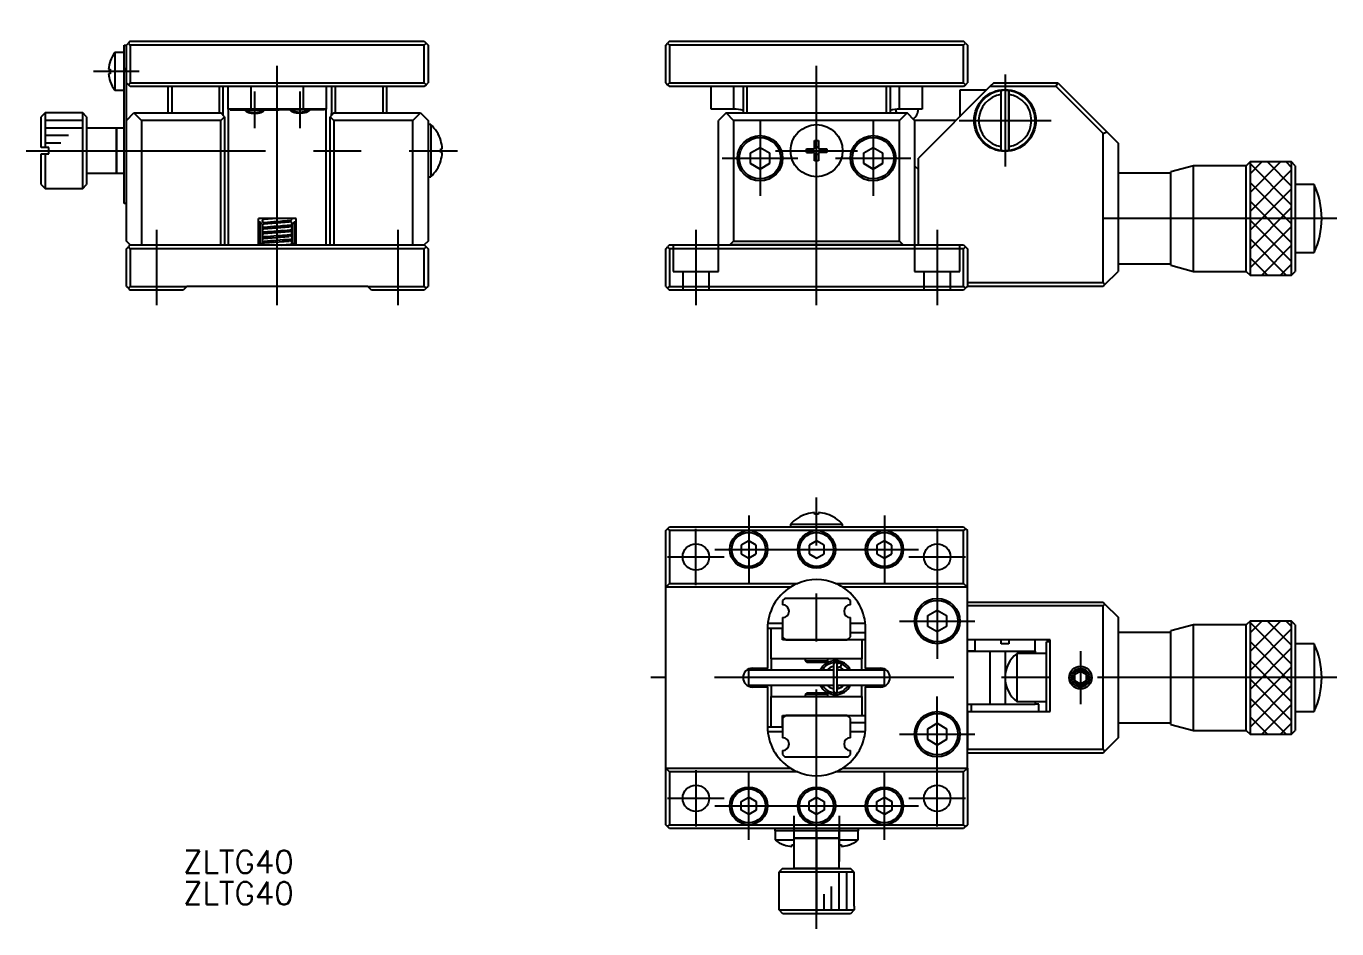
# Model space of a CAD drawing. Extents: x -105 to 292, y -103 to 103.
# Drawn here: x -104.8 to 69, y -103.2 to 16.5 of the extents above; entities that cross this region are included whole.
import ezdxf

# ---------------------------------------------------------------- set-up
doc = ezdxf.new("R2010")
doc.units = 0
doc.linetypes.add('CENTER', pattern=[50.8, 31.75, -6.35, 6.35, -6.35])
doc.linetypes.add('DASHED', pattern=[19.05, 12.7, -6.35])
doc.layers.get('0').update_dxf_attribs({"linetype": 'CONTINUOUS'})
doc.layers.add('CENTER', color=1, linetype='CENTER')
doc.styles.get("Standard").update_dxf_attribs({"font": 'txt.shx', "height": 3, "bigfont": 'bigfont.shx'})

msp = doc.modelspace()

# ---------------------------------------------------------------- linework, layer by layer
at = {"color": 7, "linetype": 'CONTINUOUS'}
for p, q in [((-91.83, 14), (-91.53, 14)), ((-91.83, 11), (-91.83, 14)), ((-91.53, 14), (-91.28, 14.25)), ((-91.53, 9), (-91.53, 14)), ((-91.03, 14.5), (-91.28, 14.25)), ((-91.28, 14.25), (-91.03, 14)), ((-91.03, 14.5), (-52.03, 14.5)), ((-52.03, 14), (-91.03, 14)), ((-91.03, 14), (-91.03, 9)), ((-52.03, 14.5), (-51.78, 14.25)), ((-52.03, 14), (-51.78, 14.25)), ((-52.03, 9), (-52.03, 14)), ((-51.78, 14.25), (-51.53, 14)), ((-51.53, 14), (-51.53, 9)), ((-20, 14), (-19.75, 14.25)), ((-20, 9), (-20, 14)), ((-19.5, 14.5), (-19.75, 14.25)), ((-19.75, 14.25), (-19.5, 14)), ((-19.5, 14.5), (19.5, 14.5)), ((19.5, 14), (-19.5, 14)), ((-19.5, 14), (-19.5, 9)), ((19.75, 14.25), (19.5, 14.5)), ((19.5, 14), (19.75, 14.25)), ((19.5, 9), (19.5, 14)), ((19.75, 14.25), (20, 14)), ((20, 14), (20, 9)), ((-93.05, 13), (-93.05, 8)), ((-91.83, 13), (-93.05, 13)), ((-93.9, 10.8), (-93.69, 10.8)), ((-93.69, 11.85), (-93.69, 11.82)), ((-93.69, 10.8), (-93.69, 10.2)), ((-91.83, 10.5), (-91.83, 11)), ((-91.83, 11), (-91.83, 10.5)), ((-91.83, -4), (-91.83, 10.5)), ((-93.69, 10.2), (-93.9, 10.2)), ((-93.69, 9.18), (-93.69, 9.15)), ((-91.53, 9), (-91.28, 8.75)), ((-91.53, 4), (-91.53, 9)), ((-91.28, 8.75), (-91.03, 9)), ((-91.03, 8.5), (-91.28, 8.75)), ((-91.03, 9), (-52.03, 9)), ((-52.03, 9), (-51.78, 8.75)), ((-51.78, 8.75), (-52.03, 8.5)), ((-51.78, 8.75), (-51.53, 9)), ((-20, 9), (-19.75, 8.75)), ((-19.75, 8.75), (-19.5, 9)), ((-19.75, 8.75), (-19.5, 8.5)), ((-19.5, 9), (19.5, 9)), ((19.5, 9), (19.75, 8.75)), ((19.75, 8.75), (19.5, 8.5)), ((19.75, 8.75), (20, 9)), ((23.5, 9), (23, 8.5)), ((23.5, 9), (32, 9)), ((31.79, 8.5), (32, 9)), ((32, 9), (38.5, 2.5)), ((-93.05, 8), (-91.83, 8)), ((-52.03, 8.5), (-91.03, 8.5)), ((-86.03, 8.5), (-86.03, 5)), ((-85.53, 8.5), (-85.53, 5)), ((-79.22, 8.5), (-79.22, 5)), ((-78.73, 8.5), (-78.73, 4.95)), ((-78.03, 5.5), (-78.03, 8.5)), ((-75.03, 8.5), (-75.03, 5.5)), ((-68.03, 5.5), (-68.03, 8.5)), ((-65.03, 8.5), (-65.03, 5.5)), ((-64.33, 8.5), (-64.33, 4.95)), ((-63.83, 8.5), (-63.83, 5)), ((-57.52, 8.5), (-57.52, 5)), ((-57.03, 8.5), (-57.03, 5)), ((19.5, 8.5), (-19.5, 8.5)), ((-14, 5.5), (-14, 8.5)), ((-11, 8.5), (-11, 5.5)), ((-9.75, 8.5), (-9.75, 5)), ((-9.25, 8.5), (-9.25, 5)), ((9.25, 8.5), (9.25, 5)), ((9.75, 8.5), (9.75, 5)), ((11, 5.5), (11, 8.5)), ((23, 8.5), (13.5, -1)), ((14, 8.5), (14, 5.5)), ((22.5, 8), (19, 8)), ((22.5, 8), (19, 8)), ((19, 8), (19, 4.5)), ((31.79, 8.5), (23, 8.5)), ((24.5, 7.46), (24.5, 7.97)), ((24.5, 0.54), (24.5, 7.46)), ((25.5, 0.03), (25.5, 7.97)), ((25.5, 7.97), (25.5, 7.46)), ((25.5, 7.46), (25.5, 0.54)), ((38, 2.29), (31.79, 8.5)), ((-78.03, 5.5), (-78.03, 0.5)), ((-65.03, 5.5), (-78.03, 5.5)), ((-65.03, 0.5), (-65.03, 5.5)), ((-11.03, 5.5), (-14, 5.5)), ((-11, 5.5), (-11.03, 5.5)), ((11.03, 5.5), (11, 5.5)), ((14, 5.5), (11.03, 5.5)), ((-102.33, 5), (-102.83, 4.5)), ((-102.83, 0.4), (-102.83, 4.5)), ((-102.33, 5), (-102.33, 0.4)), ((-97.33, 5), (-102.33, 5)), ((-97.33, 4), (-102.33, 4)), ((-97.33, 0), (-97.33, 5)), ((-96.83, 4.5), (-97.33, 5)), ((-96.83, 4.5), (-96.83, 0)), ((-91.53, 4), (-90.53, 5)), ((-91.53, -12), (-91.53, 4)), ((-90.53, 5), (-79.03, 5)), ((-89.53, 4), (-90.53, 5)), ((-79.03, 4), (-89.53, 4)), ((-89.53, 4), (-89.53, -12.5)), ((-78.53, 4.5), (-79.03, 5)), ((-79.03, 4), (-78.53, 4.5)), ((-79.03, -12.5), (-79.03, 4)), ((-78.73, 4.95), (-78.98, 4.95)), ((-78.73, 4.95), (-78.73, 4.7)), ((-78.53, 4.5), (-78.53, -12.5)), ((-64.03, 5), (-64.53, 4.5)), ((-64.53, -12.5), (-64.53, 4.5)), ((-64.53, 4.5), (-64.03, 4)), ((-64.33, 4.7), (-64.33, 4.95)), ((-64.33, 4.95), (-64.08, 4.95)), ((-64.03, 5), (-52.53, 5)), ((-64.03, 4), (-64.03, -12.5)), ((-53.53, 4), (-64.03, 4)), ((-52.53, 5), (-53.53, 4)), ((-53.53, -12.5), (-53.53, 4)), ((-52.53, 5), (-51.53, 4)), ((-51.53, 4), (-51.53, -12)), ((-12, 5), (-13, 4)), ((-13, -12.5), (-13, 4)), ((-12, 5), (12, 5)), ((-12, 5), (-11, 4)), ((11, 4), (-11, 4)), ((-11, 4), (-11, -12)), ((11, 4), (12, 5)), ((11, -12), (11, 4)), ((13, 4), (12, 5)), ((13, 4), (13, -12.5)), ((18.5, 4), (13, 4)), ((18.5, 4), (13, 4)), ((-97.33, 3), (-102.33, 3)), ((-99.23, 2), (-102.33, 2)), ((-92.83, 3), (-96.83, 3)), ((-91.83, 3), (-92.83, 3)), ((-92.83, 0), (-92.83, 3)), ((-92.83, 3), (-92.83, 0)), ((-51.18, 3.45), (-51.53, 3.45)), ((-51.18, 3.45), (-51.18, 0)), ((38, 2.29), (38.5, 2.5)), ((38, -17.5), (38, 2.29)), ((38.5, 2.5), (40, 1)), ((-102.33, 0.4), (-102.83, 0.4)), ((-100.23, 1), (-102.33, 1)), ((-101.83, 0.4), (-102.33, 0.4)), ((-101.83, -0.4), (-101.83, 0.4)), ((-97.33, -5), (-97.33, 0)), ((-96.83, 0), (-96.83, -4.5)), ((-92.83, -3), (-92.83, 0)), ((-92.83, 0), (-92.83, -3)), ((-78.03, 0.5), (-78.03, -12.5)), ((-65.03, -12.5), (-65.03, 0.5)), ((-51.18, 0), (-51.18, -3.45)), ((-49.84, 1.35), (-49.83, 1.35)), ((-49.84, 0.26), (-49.64, 0.26)), ((-49.84, -0.26), (-49.84, 0.26)), ((-8.75, -0.28), (-7.5, 0.44)), ((-7.5, 0.44), (-6.25, -0.28)), ((-1.35, 0.26), (-0.26, 0.26)), ((-1.35, -0.26), (-1.35, 0.26)), ((-0.52, -0.26), (-0.52, 0.26)), ((-0.26, 1.35), (0.26, 1.35)), ((-0.26, 0.26), (-0.26, 1.35)), ((-0.26, 0.52), (0.26, 0.52)), ((0.26, 1.35), (0.26, 0.26)), ((0.26, 0.26), (1.35, 0.26)), ((0.52, 0.26), (0.52, -0.26)), ((1.35, 0.26), (1.35, -0.26)), ((6.25, -0.28), (7.5, 0.44)), ((7.5, 0.44), (8.75, -0.28)), ((24.5, 0.03), (24.5, 0.54)), ((25.5, 0.54), (25.5, 0.03)), ((40, 1), (40, -16)), ((-102.83, -0.4), (-102.33, -0.4)), ((-102.83, -4.5), (-102.83, -0.4)), ((-102.33, -0.4), (-102.33, -5)), ((-102.33, -0.4), (-101.83, -0.4)), ((-49.64, -0.26), (-49.84, -0.26)), ((-49.83, -1.35), (-49.84, -1.35)), ((-8.75, -1.72), (-8.75, -0.28)), ((-7.5, -2.44), (-8.75, -1.72)), ((-8.75, -1.72), (-7.5, -2.44)), ((-6.25, -1.72), (-7.5, -2.44)), ((-7.5, -2.44), (-6.25, -1.72)), ((-6.25, -0.28), (-6.25, -1.72)), ((-0.26, -0.26), (-1.35, -0.26)), ((-1.35, -0.26), (-0.52, -0.26)), ((-0.26, -0.26), (-0.52, -0.26)), ((-0.26, -1.35), (-0.26, -0.26)), ((0.26, -0.52), (-0.26, -0.52)), ((0.26, -1.35), (-0.26, -1.35)), ((0.26, -0.26), (0.26, -1.35)), ((0.52, -0.26), (0.26, -0.26)), ((1.35, -0.26), (0.26, -0.26)), ((1.35, -0.26), (0.52, -0.26)), ((6.25, -1.72), (6.25, -0.28)), ((7.5, -2.44), (6.25, -1.72)), ((6.25, -1.72), (7.5, -2.44)), ((8.75, -1.72), (7.5, -2.44)), ((7.5, -2.44), (8.75, -1.72)), ((8.75, -0.28), (8.75, -1.72)), ((13.5, -12.5), (13.5, -1)), ((57.5, -1.5), (57, -2)), ((57.5, -1.5), (57.5, -9)), ((63, -1.5), (57.5, -1.5)), ((57.5, -3.05), (59.05, -1.5)), ((57.5, -5.55), (61.55, -1.5)), ((57.5, -1.71), (63, -7.21)), ((59.79, -1.5), (63, -4.71)), ((62.29, -1.5), (63, -2.21)), ((63, -16.5), (63, -1.5)), ((63.5, -2), (63, -1.5)), ((-96.83, -3), (-92.83, -3)), ((-92.83, -3), (-91.83, -3)), ((-51.53, -3.45), (-51.18, -3.45)), ((13, -2), (13.5, -2.5)), ((47, -3), (40, -3)), ((50, -2), (47, -2.8)), ((47, -9), (47, -2.8)), ((50, -9), (50, -2)), ((57, -2), (50, -2)), ((57, -9), (57, -2)), ((57.5, -8.05), (63, -2.55)), ((63.5, -2), (63.5, -16)), ((-102.83, -4.5), (-102.33, -5)), ((-102.33, -5), (-97.33, -5)), ((-97.33, -5), (-96.83, -4.5)), ((-91.83, -7), (-91.83, -4)), ((57.5, -4.21), (63, -9.71)), ((57.5, -10.55), (63, -5.05)), ((66, -4.5), (63.5, -4.5)), ((66, -4.5), (66, -13.5)), ((57.5, -6.71), (63, -12.21)), ((-91.53, -7), (-91.83, -7)), ((57.5, -13.05), (63, -7.55)), ((-69.03, -9), (-74.03, -9)), ((-74.03, -12.5), (-74.03, -9)), ((-73.78, -9.5), (-74.03, -9.5)), ((-73.78, -11), (-73.78, -9.5)), ((-73.53, -9.75), (-73.78, -9.5)), ((-73.53, -9.75), (-73.53, -11)), ((-73.38, -9.54), (-72.28, -9.66)), ((-73.38, -10.17), (-72.28, -10.29)), ((-73.37, -9.54), (-73.27, -9.51)), ((-73.37, -10.16), (-73.27, -10.14)), ((-71.55, -9), (-73.34, -9.14)), ((-69.89, -9.5), (-73.34, -9.76)), ((-69.89, -10.13), (-73.34, -10.4)), ((-69.8, -9.25), (-69.69, -9.21)), ((-69.8, -9.87), (-69.69, -9.83)), ((-69.66, -9.49), (-69.78, -9.44)), ((-69.66, -10.12), (-69.78, -10.07)), ((-69.69, -9.21), (-69.61, -9.14)), ((-69.69, -9.83), (-69.61, -9.77)), ((-69.69, -10.47), (-69.61, -10.4)), ((-69.58, -9.57), (-69.66, -9.49)), ((-69.58, -10.2), (-69.66, -10.12)), ((-69.61, -9.14), (-69.56, -9.04)), ((-69.61, -9.77), (-69.56, -9.67)), ((-69.61, -10.4), (-69.56, -10.31)), ((-69.56, -9.67), (-69.58, -9.57)), ((-69.56, -10.31), (-69.58, -10.2)), ((-69.56, -9.04), (-69.57, -9)), ((-69.28, -9.5), (-69.53, -9.75)), ((-69.53, -11), (-69.53, -9.75)), ((-69.28, -9.5), (-69.28, -11)), ((-69.03, -9.5), (-69.28, -9.5)), ((-69.03, -12.5), (-69.03, -9)), ((47, -15.2), (47, -9)), ((50, -16), (50, -9)), ((57, -16), (57, -9)), ((57.5, -9), (57.5, -16.5)), ((57.5, -9.21), (63, -14.71)), ((57.5, -15.55), (63, -10.05)), ((-91.03, -12.5), (-91.53, -12)), ((-73.78, -12.5), (-73.78, -11)), ((-73.53, -11), (-73.53, -12.25)), ((-73.38, -10.8), (-72.28, -10.92)), ((-73.38, -11.43), (-72.28, -11.55)), ((-73.38, -12.06), (-73.27, -12.03)), ((-73.38, -12.07), (-72.28, -12.18)), ((-73.37, -10.8), (-73.27, -10.77)), ((-73.37, -11.43), (-73.27, -11.4)), ((-69.93, -11.41), (-73.35, -11.67)), ((-69.89, -10.76), (-73.34, -11.03)), ((-69.93, -12.05), (-73.23, -12.26)), ((-69.86, -11.78), (-69.73, -11.74)), ((-69.71, -11.99), (-69.83, -11.96)), ((-69.8, -10.51), (-69.69, -10.47)), ((-69.8, -11.13), (-69.69, -11.09)), ((-69.66, -10.75), (-69.78, -10.7)), ((-69.63, -11.41), (-69.74, -11.35)), ((-69.73, -11.74), (-69.63, -11.68)), ((-69.61, -12.06), (-69.71, -11.99)), ((-69.69, -11.09), (-69.61, -11.03)), ((-69.58, -10.83), (-69.66, -10.75)), ((-69.57, -11.5), (-69.63, -11.41)), ((-69.63, -11.68), (-69.57, -11.6)), ((-69.61, -11.03), (-69.56, -10.93)), ((-69.56, -12.16), (-69.61, -12.06)), ((-69.56, -10.93), (-69.58, -10.83)), ((-69.58, -12.26), (-69.56, -12.16)), ((-69.57, -11.6), (-69.57, -11.5)), ((-69.53, -12.25), (-69.53, -11)), ((-69.28, -11), (-69.28, -12.5)), ((-51.53, -12), (-52.03, -12.5)), ((-11, -12), (-11.5, -12.5)), ((-11, -12), (11, -12)), ((11.5, -12.5), (11, -12)), ((57.5, -11.71), (62.29, -16.5)), ((-91.53, -13), (-91.28, -12.75)), ((-91.53, -18), (-91.53, -13)), ((-91.03, -12.5), (-91.28, -12.75)), ((-91.28, -12.75), (-91.03, -13)), ((-91.03, -12.5), (-52.03, -12.5)), ((-52.03, -13), (-91.03, -13)), ((-91.03, -13), (-91.03, -18)), ((-73.78, -12.5), (-73.53, -12.25)), ((-69.74, -12.39), (-69.65, -12.34)), ((-69.65, -12.34), (-69.58, -12.26)), ((-69.53, -12.25), (-69.28, -12.5)), ((-52.03, -12.5), (-51.78, -12.75)), ((-52.03, -13), (-51.78, -12.75)), ((-52.03, -18), (-52.03, -13)), ((-51.78, -12.75), (-51.53, -13)), ((-51.53, -13), (-51.53, -18)), ((-20, -13), (-19.75, -12.75)), ((-20, -18), (-20, -13)), ((-19.5, -12.5), (-19.75, -12.75)), ((-19.75, -12.75), (-19.5, -13)), ((-19.5, -12.5), (-11.5, -12.5)), ((19.5, -13), (-19.5, -13)), ((-19.5, -13), (-19.5, -18)), ((11.5, -12.5), (-11.5, -12.5)), ((-11.5, -12.5), (11.5, -12.5)), ((11.5, -12.5), (19.5, -12.5)), ((19.5, -12.5), (19.75, -12.75)), ((19.5, -13), (19.75, -12.75)), ((19.5, -18), (19.5, -13)), ((19.75, -12.75), (20, -13)), ((20, -13), (20, -18)), ((59.05, -16.5), (63, -12.55)), ((63.5, -13.5), (66, -13.5)), ((40, -15), (47, -15)), ((47, -15.2), (50, -16)), ((57.5, -14.21), (59.79, -16.5)), ((61.55, -16.5), (63, -15.05)), ((38.25, -17.75), (40, -16)), ((50, -16), (57, -16)), ((57, -16), (57.5, -16.5)), ((57.5, -16.5), (63, -16.5)), ((63, -16.5), (63.5, -16)), ((-91.53, -18), (-91.28, -18.25)), ((-91.28, -18.25), (-91.03, -18)), ((-91.28, -18.25), (-91.03, -18.5)), ((-91.03, -18), (-83.53, -18)), ((-84.03, -18.5), (-91.03, -18.5)), ((-83.53, -18), (-84.03, -18.5)), ((-59.53, -18), (-83.53, -18)), ((-59.53, -18), (-52.03, -18)), ((-59.03, -18.5), (-59.53, -18)), ((-52.03, -18.5), (-59.03, -18.5)), ((-52.03, -18), (-51.78, -18.25)), ((-51.78, -18.25), (-52.03, -18.5)), ((-51.78, -18.25), (-51.53, -18)), ((-20, -18), (-19.75, -18.25)), ((-19.75, -18.25), (-19.5, -18)), ((-19.75, -18.25), (-19.5, -18.5)), ((-19.5, -18), (19.5, -18)), ((-9, -18.5), (-19.5, -18.5)), ((0, -18.5), (-9, -18.5)), ((9, -18.5), (0, -18.5)), ((19.5, -18.5), (9, -18.5)), ((19.5, -18), (19.75, -18.25)), ((19.75, -18.25), (19.5, -18.5)), ((19.75, -18.25), (20, -18)), ((20, -17.5), (38, -17.5)), ((38, -18), (20, -18)), ((38, -17.5), (38.25, -17.75)), ((38.25, -17.75), (38, -18)), ((-1.35, -48.18), (-1.35, -48.17)), ((-1.35, -48.18), (-1.35, -48.17)), ((-0.26, -48.18), (-0.26, -47.98)), ((0.26, -48.18), (-0.26, -48.18)), ((0.26, -47.98), (0.26, -48.18)), ((1.35, -48.17), (1.35, -48.18)), ((1.35, -48.17), (1.35, -48.18)), ((-20, -50.37), (-19.75, -50.12)), ((-20, -89.37), (-20, -50.37)), ((-19.75, -50.12), (-19.5, -49.87)), ((-19.75, -50.12), (-19.5, -50.37)), ((-19.5, -49.87), (19.5, -49.87)), ((-9, -50.37), (-19.5, -50.37)), ((-19.5, -50.37), (-19.5, -57.37)), ((0, -50.37), (-9, -50.37)), ((-3.45, -49.52), (3.45, -49.52)), ((-3.45, -49.52), (-3.45, -49.87)), ((9, -50.37), (0, -50.37)), ((3.45, -49.87), (3.45, -49.52)), ((19.5, -50.37), (9, -50.37)), ((19.5, -49.87), (19.75, -50.12)), ((19.75, -50.12), (19.5, -50.37)), ((19.5, -57.37), (19.5, -50.37)), ((19.75, -50.12), (20, -50.37)), ((20, -79.37), (20, -50.37)), ((-9, -51.71), (-10, -52.29)), ((-8, -52.29), (-9, -51.71)), ((0, -51.71), (-1, -52.29)), ((1, -52.29), (0, -51.71)), ((9, -51.71), (8, -52.29)), ((10, -52.29), (9, -51.71)), ((-10, -52.29), (-10, -53.44)), ((-10, -53.44), (-9, -54.02)), ((-9, -54.02), (-8, -53.44)), ((-8, -53.44), (-8, -52.29)), ((-1, -52.29), (-1, -53.44)), ((-1, -53.44), (0, -54.02)), ((0, -54.02), (1, -53.44)), ((1, -53.44), (1, -52.29)), ((8, -52.29), (8, -53.44)), ((8, -53.44), (9, -54.02)), ((9, -54.02), (10, -53.44)), ((10, -53.44), (10, -52.29)), ((-19.5, -57.37), (-20, -57.87)), ((-3.46, -57.87), (-20, -57.87)), ((-19.5, -57.37), (-2.5, -57.37)), ((2.5, -57.37), (19.5, -57.37)), ((20, -57.87), (3.46, -57.87)), ((20, -57.87), (19.5, -57.37)), ((-4.2, -59.37), (-4.5, -59.66)), ((-4.5, -59.66), (-4.5, -60.21)), ((4.2, -59.37), (-4.2, -59.37)), ((4.5, -59.66), (4.2, -59.37)), ((4.5, -60.21), (4.5, -59.66)), ((20, -59.87), (38, -59.87)), ((38, -60.37), (20, -60.37)), ((38, -59.87), (38.25, -60.12)), ((38.25, -60.12), (38, -60.37)), ((38, -79.37), (38, -60.37)), ((38.25, -60.12), (40, -61.87)), ((-4.5, -61.91), (-4.5, -63.37)), ((4.5, -64.44), (4.5, -61.91)), ((14.75, -61.65), (16, -60.92)), ((14.75, -63.09), (14.75, -61.65)), ((16, -60.92), (17.25, -61.65)), ((17.25, -61.65), (17.25, -63.09)), ((40, -61.87), (40, -77.87)), ((57.5, -62.37), (57, -62.87)), ((57.5, -62.37), (57.5, -69.87)), ((63, -62.37), (57.5, -62.37)), ((57.5, -63.92), (59.05, -62.37)), ((57.5, -66.42), (61.55, -62.37)), ((59.79, -62.37), (63, -65.58)), ((62.29, -62.37), (63, -63.08)), ((63, -77.37), (63, -62.37)), ((63.5, -62.87), (63, -62.37)), ((-6, -63.37), (-6.5, -63.37)), ((-6.5, -63.37), (-6.5, -68.62)), ((-4.5, -62.67), (-6.46, -62.67)), ((-6, -67.37), (-6, -63.37)), ((-4.5, -63.37), (-6, -63.37)), ((-4.5, -63.37), (-4.5, -64.44)), ((-4.5, -64.44), (-4.5, -63.37)), ((6.46, -62.67), (4.5, -62.67)), ((4.5, -63.87), (6.5, -63.87)), ((6.5, -68.62), (6.5, -63.37)), ((16, -63.81), (14.75, -63.09)), ((17.25, -63.09), (16, -63.81)), ((47, -63.87), (40, -63.87)), ((50, -62.87), (47, -63.67)), ((47, -69.87), (47, -63.67)), ((50, -69.87), (50, -62.87)), ((57, -62.87), (50, -62.87)), ((57, -69.87), (57, -62.87)), ((57.5, -62.58), (63, -68.08)), ((57.5, -68.92), (63, -63.42)), ((63.5, -62.87), (63.5, -76.87)), ((-4.5, -64.44), (-4.08, -64.87)), ((-4.5, -64.87), (-4.5, -64.44)), ((-4.08, -64.87), (-4.5, -64.87)), ((-4.08, -64.87), (4.08, -64.87)), ((4.08, -64.87), (-4.08, -64.87)), ((4.08, -64.87), (4.5, -64.44)), ((6, -64.87), (4.08, -64.87)), ((6, -64.87), (6, -67.37)), ((6.5, -64.87), (6, -64.87)), ((31, -64.87), (20, -64.87)), ((21, -64.87), (21, -66.34)), ((24.5, -65.37), (24.5, -64.87)), ((25.5, -65.37), (24.5, -65.37)), ((25.5, -64.87), (25.5, -65.37)), ((29, -66.34), (29, -64.87)), ((30.5, -74.37), (30.5, -65.12)), ((31, -65.12), (30.5, -65.12)), ((31, -74.37), (31, -64.87)), ((57.5, -65.08), (63, -70.58)), ((57.5, -71.42), (63, -65.92)), ((66, -65.37), (63.5, -65.37)), ((66, -65.37), (66, -74.37)), ((6, -67.37), (-6, -67.37)), ((-6, -67.37), (-6, -68.87)), ((-1.5, -67.37), (-1.5, -67.62)), ((-1.5, -67.62), (-1.25, -67.87)), ((-1.5, -67.62), (1.5, -67.62)), ((1.25, -67.87), (1.5, -67.62)), ((1.5, -67.62), (1.5, -67.37)), ((6, -68.87), (6, -67.37)), ((20, -66.37), (23, -66.37)), ((21, -66.37), (20, -66.37)), ((21, -66.34), (29, -66.34)), ((21, -66.34), (21, -66.37)), ((21, -66.34), (21, -66.37)), ((23, -66.37), (23, -73.37)), ((23, -66.37), (25, -66.37)), ((25, -66.37), (25, -73.37)), ((25, -66.37), (29, -66.37)), ((25, -66.37), (25, -69.87)), ((30.5, -66.69), (26.57, -66.69)), ((26.57, -66.69), (26.57, -73.04)), ((29, -66.37), (29, -66.34)), ((29, -66.37), (29, -66.34)), ((29, -66.37), (29, -66.69)), ((29, -66.37), (29, -66.69)), ((57.5, -67.58), (63, -73.08)), ((2.25, -68.87), (-9, -68.87)), ((-9, -70.87), (-9, -68.87)), ((-8.5, -68.62), (-6.5, -68.62)), ((-6.5, -68.87), (-6.5, -68.62)), ((1.25, -67.87), (-1.25, -67.87)), ((2.25, -68.12), (2.25, -71.62)), ((2.75, -71.62), (2.75, -68.12)), ((9, -68.87), (2.75, -68.87)), ((3.1, -68.49), (3.62, -68.87)), ((3.21, -68.29), (3.11, -68.5)), ((3.31, -68.04), (3.21, -68.29)), ((6.5, -68.62), (8.5, -68.62)), ((6.5, -68.62), (6.5, -68.87)), ((9, -70.87), (9, -68.87)), ((34.25, -69.43), (35, -69)), ((34.25, -70.3), (34.25, -69.43)), ((35, -69), (35.75, -69.43)), ((35.75, -69.43), (35.75, -70.3)), ((57.5, -73.92), (63, -68.42)), ((-9, -70.87), (2.25, -70.87)), ((-6.5, -71.12), (-8.5, -71.12)), ((-6.5, -71.12), (-6.5, -70.87)), ((-6.5, -71.12), (-6.5, -76.37)), ((-6, -70.87), (-6, -72.37)), ((2.75, -70.87), (9, -70.87)), ((6, -72.37), (6, -70.87)), ((6.5, -70.87), (6.5, -71.12)), ((6.5, -76.37), (6.5, -71.12)), ((8.5, -71.12), (6.5, -71.12)), ((25, -69.87), (25, -73.37)), ((35, -70.73), (34.25, -70.3)), ((35.75, -70.3), (35, -70.73)), ((47, -76.07), (47, -69.87)), ((50, -76.87), (50, -69.87)), ((57, -76.87), (57, -69.87)), ((57.5, -69.87), (57.5, -77.37)), ((57.5, -70.08), (63, -75.58)), ((57.5, -76.42), (63, -70.92)), ((-6, -76.37), (-6, -72.37)), ((-6, -72.37), (6, -72.37)), ((-1.25, -71.87), (-1.5, -72.12)), ((1.5, -72.12), (-1.5, -72.12)), ((-1.5, -72.12), (-1.5, -72.37)), ((-1.25, -71.87), (1.25, -71.87)), ((1.5, -72.12), (1.25, -71.87)), ((1.5, -72.37), (1.5, -72.12)), ((3.25, -71.72), (3.3, -71.7)), ((6, -72.37), (6, -74.87)), ((57.5, -72.58), (62.29, -77.37)), ((20, -73.37), (23, -73.37)), ((20, -74.37), (20, -79.37)), ((20, -74.37), (31, -74.37)), ((20.5, -73.37), (20.5, -74.37)), ((23, -73.37), (25, -73.37)), ((25, -73.37), (29, -73.37)), ((26.57, -73.04), (30.5, -73.04)), ((29, -73.04), (29, -73.37)), ((29, -73.04), (29, -73.37)), ((29.5, -73.37), (29, -73.37)), ((29.5, -73.37), (29, -73.37)), ((29.5, -74.37), (29.5, -73.37)), ((59.05, -77.37), (63, -73.42)), ((63.5, -74.37), (66, -74.37)), ((-6.5, -76.37), (-6, -76.37)), ((-6, -76.37), (-4.5, -76.37)), ((-4.5, -75.29), (-4.5, -74.87)), ((-4.08, -74.87), (-4.5, -75.29)), ((-4.5, -74.87), (-4.08, -74.87)), ((-4.5, -76.37), (-4.5, -75.29)), ((-4.5, -75.29), (-4.5, -76.37)), ((-4.5, -76.37), (-4.5, -77.83)), ((-4.08, -74.87), (4.08, -74.87)), ((4.08, -74.87), (-4.08, -74.87)), ((4.5, -75.29), (4.08, -74.87)), ((4.08, -74.87), (6, -74.87)), ((4.5, -77.83), (4.5, -75.29)), ((6.5, -75.87), (4.5, -75.87)), ((6, -74.87), (6.5, -74.87)), ((14.75, -76.65), (16, -75.92)), ((16, -75.92), (17.25, -76.65)), ((40, -75.87), (47, -75.87)), ((47, -76.07), (50, -76.87)), ((57.5, -75.08), (59.79, -77.37)), ((61.55, -77.37), (63, -75.92)), ((-4.5, -77.07), (-6.46, -77.07)), ((6.46, -77.07), (4.5, -77.07)), ((14.75, -78.09), (14.75, -76.65)), ((16, -78.81), (14.75, -78.09)), ((17.25, -78.09), (16, -78.81)), ((17.25, -76.65), (17.25, -78.09)), ((40, -77.87), (38.25, -79.62)), ((50, -76.87), (57, -76.87)), ((57, -76.87), (57.5, -77.37)), ((57.5, -77.37), (63, -77.37)), ((63, -77.37), (63.5, -76.87)), ((-4.5, -79.53), (-4.5, -80.07)), ((4.5, -80.07), (4.5, -79.53)), ((20, -79.37), (38, -79.37)), ((20, -81.87), (20, -79.37)), ((38, -79.87), (20, -79.87)), ((38, -79.37), (38.25, -79.62)), ((38.25, -79.62), (38, -79.87)), ((-4.5, -80.07), (-4.2, -80.37)), ((-4.2, -80.37), (4.2, -80.37)), ((4.2, -80.37), (4.5, -80.07)), ((-20, -81.87), (-3.46, -81.87)), ((-20, -81.87), (-19.5, -82.37)), ((-2.5, -82.37), (-19.5, -82.37)), ((-19.5, -82.37), (-19.5, -89.37)), ((19.5, -82.37), (2.5, -82.37)), ((3.46, -81.87), (20, -81.87)), ((19.5, -82.37), (20, -81.87)), ((19.5, -89.37), (19.5, -82.37)), ((20, -81.87), (20, -89.37)), ((-10, -86.29), (-9, -85.71)), ((-10, -87.44), (-10, -86.29)), ((-9, -85.71), (-8, -86.29)), ((-8, -86.29), (-8, -87.44)), ((-1, -86.29), (0, -85.71)), ((-1, -87.44), (-1, -86.29)), ((0, -85.71), (1, -86.29)), ((1, -86.29), (1, -87.44)), ((8, -86.29), (9, -85.71)), ((8, -87.44), (8, -86.29)), ((9, -85.71), (10, -86.29)), ((10, -86.29), (10, -87.44)), ((-9, -88.02), (-10, -87.44)), ((-8, -87.44), (-9, -88.02)), ((0, -88.02), (-1, -87.44)), ((1, -87.44), (0, -88.02)), ((9, -88.02), (8, -87.44)), ((10, -87.44), (9, -88.02)), ((-19.75, -89.62), (-20, -89.37)), ((-19.75, -89.62), (-19.5, -89.37)), ((-19.5, -89.87), (-19.75, -89.62)), ((-19.5, -89.37), (-9, -89.37)), ((19.5, -89.87), (-19.5, -89.87)), ((-9, -89.37), (0, -89.37)), ((-5.5, -90.17), (-5.5, -89.87)), ((-5.5, -90.17), (-5.5, -91.39)), ((-2.5, -90.17), (-5.5, -90.17)), ((-3, -90.17), (-3, -91.17)), ((2.5, -90.17), (-2.5, -90.17)), ((0, -89.37), (9, -89.37)), ((5.5, -90.17), (2.5, -90.17)), ((3, -91.17), (3, -90.17)), ((5.5, -89.87), (5.5, -90.17)), ((5.5, -91.39), (5.5, -90.17)), ((9, -89.37), (19.5, -89.37)), ((19.75, -89.62), (19.5, -89.37)), ((19.75, -89.62), (19.5, -89.87)), ((20, -89.37), (19.75, -89.62)), ((-5.5, -91.39), (-3, -91.39)), ((-4.35, -92.03), (-4.32, -92.03)), ((-4.35, -92.03), (-4.32, -92.03)), ((-3.3, -92.24), (-3.3, -92.03)), ((-3.3, -92.03), (-3, -92.03)), ((3, -91.17), (-3, -91.17)), ((-3, -91.17), (3, -91.17)), ((-3, -91.17), (-3, -95.17)), ((3, -95.17), (3, -91.17)), ((3, -91.39), (5.5, -91.39)), ((3, -92.03), (3.3, -92.03)), ((3.3, -92.03), (3.3, -92.24)), ((4.32, -92.03), (4.35, -92.03)), ((4.32, -92.03), (4.35, -92.03)), ((-4.5, -95.17), (-5, -95.67)), ((-4.5, -95.17), (4.5, -95.17)), ((-4.5, -95.17), (-3, -95.17)), ((-3, -95.17), (3, -95.17)), ((3, -95.17), (-3, -95.17)), ((3, -95.17), (4.5, -95.17)), ((5, -95.67), (4.5, -95.17)), ((5, -95.67), (-5, -95.67)), ((-5, -95.67), (-5, -100.17)), ((3, -100.67), (3, -95.67)), ((4, -100.67), (4, -95.67)), ((5, -100.17), (5, -95.67)), ((1, -100.67), (1, -98.57)), ((2, -100.67), (2, -97.57)), ((-4.98, -100.17), (-5, -100.17)), ((-4.98, -100.67), (-4.98, -100.17)), ((-4.98, -100.67), (4.98, -100.67)), ((-4.48, -101.17), (-4.98, -100.67)), ((4.98, -100.67), (4.48, -101.17)), ((4.98, -100.17), (4.98, -100.67)), ((5, -100.17), (4.98, -100.17)), ((4.48, -101.17), (-4.48, -101.17))]:
    msp.add_line(p, q, dxfattribs=at)
at = {"color": 3, "linetype": 'DASHED'}
for p, q in [((-19, -12.5), (-19, -16)), ((-13, -16), (-13, -12.5)), ((13, -12.5), (13, -16)), ((19, -16), (19, -12.5)), ((-19, -16), (-13, -16)), ((-17.75, -16), (-17.75, -18.5)), ((-14.25, -18.5), (-14.25, -16)), ((13, -16), (19, -16)), ((14.25, -16), (14.25, -18.5)), ((17.75, -18.5), (17.75, -16))]:
    msp.add_line(p, q, dxfattribs=at)
at = {"color": 7, "linetype": 'CONTINUOUS'}
for points in [[(-75.77, 5.43, 0), (-75.77, 5.42, 0), (-75.78, 5.41, 0), (-75.78, 5.4, 0), (-75.78, 5.39, 0), (-75.77, 5.38, 0), (-75.77, 5.37, 0), (-75.77, 5.36, 0), (-75.77, 5.35, 0), (-75.76, 5.33, 0), (-75.76, 5.32, 0), (-75.75, 5.31, 0), (-75.74, 5.3, 0), (-75.74, 5.29, 0), (-75.73, 5.28, 0), (-75.72, 5.27, 0), (-75.71, 5.26, 0), (-75.7, 5.25, 0), (-75.69, 5.24, 0), (-75.67, 5.23, 0), (-75.66, 5.22, 0), (-75.65, 5.21, 0), (-75.63, 5.2, 0), (-75.62, 5.19, 0), (-75.6, 5.18, 0), (-75.58, 5.17, 0), (-75.57, 5.16, 0), (-75.55, 5.15, 0), (-75.53, 5.14, 0), (-75.51, 5.13, 0), (-75.49, 5.12, 0), (-75.47, 5.11, 0), (-75.45, 5.11, 0), (-75.42, 5.1, 0), (-75.4, 5.09, 0), (-75.38, 5.08, 0), (-75.35, 5.07, 0), (-75.33, 5.07, 0), (-75.3, 5.06, 0), (-75.28, 5.05, 0), (-75.25, 5.05, 0), (-75.23, 5.04, 0), (-75.2, 5.03, 0), (-75.17, 5.03, 0), (-75.14, 5.02, 0), (-75.12, 5.02, 0), (-75.09, 5.01, 0), (-75.06, 5.01, 0), (-75.03, 5, 0), (-75, 5, 0), (-74.97, 4.99, 0), (-74.94, 4.99, 0), (-74.91, 4.99, 0), (-74.88, 4.98, 0), (-74.85, 4.98, 0), (-74.81, 4.98, 0), (-74.78, 4.97, 0), (-74.75, 4.97, 0), (-74.72, 4.97, 0), (-74.69, 4.97, 0), (-74.66, 4.97, 0), (-74.62, 4.97, 0), (-74.59, 4.97, 0), (-74.56, 4.97, 0), (-74.53, 4.97, 0), (-74.49, 4.97, 0), (-74.46, 4.97, 0), (-74.43, 4.97, 0), (-74.4, 4.97, 0), (-74.37, 4.97, 0), (-74.33, 4.97, 0), (-74.3, 4.97, 0), (-74.27, 4.97, 0), (-74.24, 4.98, 0), (-74.21, 4.98, 0), (-74.18, 4.98, 0), (-74.14, 4.99, 0), (-74.11, 4.99, 0), (-74.08, 4.99, 0), (-74.05, 5, 0), (-74.02, 5, 0), (-73.99, 5.01, 0), (-73.97, 5.01, 0), (-73.94, 5.02, 0), (-73.91, 5.02, 0), (-73.88, 5.03, 0), (-73.85, 5.03, 0), (-73.83, 5.04, 0), (-73.8, 5.05, 0), (-73.77, 5.05, 0), (-73.75, 5.06, 0), (-73.72, 5.07, 0), (-73.7, 5.07, 0), (-73.67, 5.08, 0), (-73.65, 5.09, 0), (-73.63, 5.1, 0), (-73.61, 5.11, 0), (-73.58, 5.11, 0), (-73.56, 5.12, 0), (-73.54, 5.13, 0), (-73.52, 5.14, 0), (-73.51, 5.15, 0), (-73.49, 5.16, 0), (-73.47, 5.17, 0), (-73.45, 5.18, 0), (-73.44, 5.19, 0), (-73.42, 5.2, 0), (-73.41, 5.21, 0), (-73.39, 5.22, 0), (-73.38, 5.23, 0), (-73.37, 5.24, 0), (-73.35, 5.25, 0), (-73.34, 5.26, 0), (-73.33, 5.27, 0), (-73.32, 5.28, 0), (-73.32, 5.29, 0), (-73.31, 5.3, 0), (-73.3, 5.31, 0), (-73.3, 5.32, 0), (-73.29, 5.33, 0), (-73.29, 5.35, 0), (-73.28, 5.36, 0), (-73.28, 5.37, 0), (-73.28, 5.38, 0), (-73.28, 5.39, 0), (-73.28, 5.4, 0), (-73.28, 5.41, 0), (-73.28, 5.42, 0), (-73.28, 5.44, 0)], [(-75.55, 5.43, 0), (-75.55, 5.42, 0), (-75.55, 5.41, 0), (-75.55, 5.41, 0), (-75.55, 5.4, 0), (-75.55, 5.39, 0), (-75.55, 5.38, 0), (-75.55, 5.37, 0), (-75.54, 5.36, 0), (-75.54, 5.36, 0), (-75.54, 5.35, 0), (-75.53, 5.34, 0), (-75.53, 5.33, 0), (-75.52, 5.32, 0), (-75.52, 5.31, 0), (-75.51, 5.3, 0), (-75.5, 5.3, 0), (-75.49, 5.29, 0), (-75.48, 5.28, 0), (-75.47, 5.27, 0), (-75.46, 5.26, 0), (-75.45, 5.26, 0), (-75.44, 5.25, 0), (-75.43, 5.24, 0), (-75.41, 5.23, 0), (-75.4, 5.23, 0), (-75.38, 5.22, 0), (-75.37, 5.21, 0), (-75.35, 5.21, 0), (-75.34, 5.2, 0), (-75.32, 5.19, 0), (-75.3, 5.19, 0), (-75.29, 5.18, 0), (-75.27, 5.17, 0), (-75.25, 5.17, 0), (-75.23, 5.16, 0), (-75.21, 5.16, 0), (-75.19, 5.15, 0), (-75.17, 5.14, 0), (-75.15, 5.14, 0), (-75.13, 5.13, 0), (-75.11, 5.13, 0), (-75.08, 5.12, 0), (-75.06, 5.12, 0), (-75.04, 5.12, 0), (-75.01, 5.11, 0), (-74.99, 5.11, 0), (-74.97, 5.1, 0), (-74.94, 5.1, 0), (-74.92, 5.1, 0), (-74.89, 5.09, 0), (-74.87, 5.09, 0), (-74.84, 5.09, 0), (-74.82, 5.09, 0), (-74.79, 5.08, 0), (-74.77, 5.08, 0), (-74.74, 5.08, 0), (-74.71, 5.08, 0), (-74.69, 5.08, 0), (-74.66, 5.07, 0), (-74.63, 5.07, 0), (-74.61, 5.07, 0), (-74.58, 5.07, 0), (-74.55, 5.07, 0), (-74.53, 5.07, 0), (-74.5, 5.07, 0), (-74.47, 5.07, 0), (-74.45, 5.07, 0), (-74.42, 5.07, 0), (-74.39, 5.07, 0), (-74.37, 5.08, 0), (-74.34, 5.08, 0), (-74.31, 5.08, 0), (-74.29, 5.08, 0), (-74.26, 5.08, 0), (-74.24, 5.08, 0), (-74.21, 5.09, 0), (-74.19, 5.09, 0), (-74.16, 5.09, 0), (-74.14, 5.1, 0), (-74.11, 5.1, 0), (-74.09, 5.1, 0), (-74.06, 5.11, 0), (-74.04, 5.11, 0), (-74.02, 5.11, 0), (-73.99, 5.12, 0), (-73.97, 5.12, 0), (-73.95, 5.13, 0), (-73.93, 5.13, 0), (-73.9, 5.14, 0), (-73.88, 5.14, 0), (-73.86, 5.15, 0), (-73.84, 5.15, 0), (-73.82, 5.16, 0), (-73.8, 5.17, 0), (-73.78, 5.17, 0), (-73.77, 5.18, 0), (-73.75, 5.19, 0), (-73.73, 5.19, 0), (-73.72, 5.2, 0), (-73.7, 5.21, 0), (-73.68, 5.21, 0), (-73.67, 5.22, 0), (-73.65, 5.23, 0), (-73.64, 5.23, 0), (-73.63, 5.24, 0), (-73.61, 5.25, 0), (-73.6, 5.26, 0), (-73.59, 5.26, 0), (-73.58, 5.27, 0), (-73.57, 5.28, 0), (-73.56, 5.29, 0), (-73.55, 5.3, 0), (-73.54, 5.3, 0), (-73.54, 5.31, 0), (-73.53, 5.32, 0), (-73.52, 5.33, 0), (-73.52, 5.34, 0), (-73.51, 5.35, 0), (-73.51, 5.35, 0), (-73.51, 5.36, 0), (-73.5, 5.37, 0), (-73.5, 5.38, 0), (-73.5, 5.39, 0), (-73.5, 5.4, 0), (-73.5, 5.41, 0), (-73.5, 5.41, 0), (-73.5, 5.42, 0), (-73.51, 5.43, 0)], [(-67.28, 5.43, 0), (-67.28, 5.42, 0), (-67.28, 5.41, 0), (-67.28, 5.4, 0), (-67.28, 5.39, 0), (-67.28, 5.38, 0), (-67.28, 5.37, 0), (-67.28, 5.36, 0), (-67.29, 5.35, 0), (-67.29, 5.33, 0), (-67.3, 5.32, 0), (-67.3, 5.31, 0), (-67.31, 5.3, 0), (-67.32, 5.29, 0), (-67.32, 5.28, 0), (-67.33, 5.27, 0), (-67.34, 5.26, 0), (-67.35, 5.25, 0), (-67.37, 5.24, 0), (-67.38, 5.23, 0), (-67.39, 5.22, 0), (-67.41, 5.21, 0), (-67.42, 5.2, 0), (-67.44, 5.19, 0), (-67.45, 5.18, 0), (-67.47, 5.17, 0), (-67.49, 5.16, 0), (-67.5, 5.15, 0), (-67.52, 5.14, 0), (-67.54, 5.13, 0), (-67.56, 5.12, 0), (-67.58, 5.11, 0), (-67.61, 5.11, 0), (-67.63, 5.1, 0), (-67.65, 5.09, 0), (-67.67, 5.08, 0), (-67.7, 5.07, 0), (-67.72, 5.07, 0), (-67.75, 5.06, 0), (-67.77, 5.05, 0), (-67.8, 5.05, 0), (-67.83, 5.04, 0), (-67.85, 5.03, 0), (-67.88, 5.03, 0), (-67.91, 5.02, 0), (-67.94, 5.02, 0), (-67.97, 5.01, 0), (-67.99, 5.01, 0), (-68.02, 5, 0), (-68.05, 5, 0), (-68.08, 4.99, 0), (-68.11, 4.99, 0), (-68.14, 4.99, 0), (-68.18, 4.98, 0), (-68.21, 4.98, 0), (-68.24, 4.98, 0), (-68.27, 4.97, 0), (-68.3, 4.97, 0), (-68.33, 4.97, 0), (-68.36, 4.97, 0), (-68.4, 4.97, 0), (-68.43, 4.97, 0), (-68.46, 4.97, 0), (-68.49, 4.97, 0), (-68.53, 4.97, 0), (-68.56, 4.97, 0), (-68.59, 4.97, 0), (-68.62, 4.97, 0), (-68.65, 4.97, 0), (-68.69, 4.97, 0), (-68.72, 4.97, 0), (-68.75, 4.97, 0), (-68.78, 4.97, 0), (-68.81, 4.98, 0), (-68.85, 4.98, 0), (-68.88, 4.98, 0), (-68.91, 4.99, 0), (-68.94, 4.99, 0), (-68.97, 4.99, 0), (-69, 5, 0), (-69.03, 5, 0), (-69.06, 5.01, 0), (-69.09, 5.01, 0), (-69.11, 5.02, 0), (-69.14, 5.02, 0), (-69.17, 5.03, 0), (-69.2, 5.03, 0), (-69.23, 5.04, 0), (-69.25, 5.05, 0), (-69.28, 5.05, 0), (-69.3, 5.06, 0), (-69.33, 5.07, 0), (-69.35, 5.07, 0), (-69.38, 5.08, 0), (-69.4, 5.09, 0), (-69.42, 5.1, 0), (-69.45, 5.11, 0), (-69.47, 5.11, 0), (-69.49, 5.12, 0), (-69.51, 5.13, 0), (-69.53, 5.14, 0), (-69.55, 5.15, 0), (-69.57, 5.16, 0), (-69.58, 5.17, 0), (-69.6, 5.18, 0), (-69.62, 5.19, 0), (-69.63, 5.2, 0), (-69.65, 5.21, 0), (-69.66, 5.22, 0), (-69.67, 5.23, 0), (-69.69, 5.24, 0), (-69.7, 5.25, 0), (-69.71, 5.26, 0), (-69.72, 5.27, 0), (-69.73, 5.28, 0), (-69.74, 5.29, 0), (-69.74, 5.3, 0), (-69.75, 5.31, 0), (-69.76, 5.32, 0), (-69.76, 5.33, 0), (-69.77, 5.35, 0), (-69.77, 5.36, 0), (-69.77, 5.37, 0), (-69.77, 5.38, 0), (-69.78, 5.39, 0), (-69.78, 5.4, 0), (-69.78, 5.41, 0), (-69.77, 5.42, 0), (-69.77, 5.44, 0)], [(-67.51, 5.43, 0), (-67.5, 5.42, 0), (-67.5, 5.41, 0), (-67.5, 5.41, 0), (-67.5, 5.4, 0), (-67.5, 5.39, 0), (-67.5, 5.38, 0), (-67.5, 5.37, 0), (-67.51, 5.36, 0), (-67.51, 5.36, 0), (-67.51, 5.35, 0), (-67.52, 5.34, 0), (-67.52, 5.33, 0), (-67.53, 5.32, 0), (-67.54, 5.31, 0), (-67.54, 5.3, 0), (-67.55, 5.3, 0), (-67.56, 5.29, 0), (-67.57, 5.28, 0), (-67.58, 5.27, 0), (-67.59, 5.26, 0), (-67.6, 5.26, 0), (-67.61, 5.25, 0), (-67.63, 5.24, 0), (-67.64, 5.23, 0), (-67.65, 5.23, 0), (-67.67, 5.22, 0), (-67.68, 5.21, 0), (-67.7, 5.21, 0), (-67.71, 5.2, 0), (-67.73, 5.19, 0), (-67.75, 5.19, 0), (-67.77, 5.18, 0), (-67.78, 5.17, 0), (-67.8, 5.17, 0), (-67.82, 5.16, 0), (-67.84, 5.16, 0), (-67.86, 5.15, 0), (-67.88, 5.14, 0), (-67.9, 5.14, 0), (-67.92, 5.13, 0), (-67.95, 5.13, 0), (-67.97, 5.12, 0), (-67.99, 5.12, 0), (-68.01, 5.12, 0), (-68.04, 5.11, 0), (-68.06, 5.11, 0), (-68.09, 5.1, 0), (-68.11, 5.1, 0), (-68.13, 5.1, 0), (-68.16, 5.09, 0), (-68.18, 5.09, 0), (-68.21, 5.09, 0), (-68.23, 5.09, 0), (-68.26, 5.08, 0), (-68.29, 5.08, 0), (-68.31, 5.08, 0), (-68.34, 5.08, 0), (-68.37, 5.08, 0), (-68.39, 5.07, 0), (-68.42, 5.07, 0), (-68.44, 5.07, 0), (-68.47, 5.07, 0), (-68.5, 5.07, 0), (-68.53, 5.07, 0), (-68.55, 5.07, 0), (-68.58, 5.07, 0), (-68.61, 5.07, 0), (-68.63, 5.07, 0), (-68.66, 5.07, 0), (-68.68, 5.08, 0), (-68.71, 5.08, 0), (-68.74, 5.08, 0), (-68.76, 5.08, 0), (-68.79, 5.08, 0), (-68.82, 5.08, 0), (-68.84, 5.09, 0), (-68.87, 5.09, 0), (-68.89, 5.09, 0), (-68.92, 5.1, 0), (-68.94, 5.1, 0), (-68.97, 5.1, 0), (-68.99, 5.11, 0), (-69.01, 5.11, 0), (-69.04, 5.11, 0), (-69.06, 5.12, 0), (-69.08, 5.12, 0), (-69.1, 5.13, 0), (-69.13, 5.13, 0), (-69.15, 5.14, 0), (-69.17, 5.14, 0), (-69.19, 5.15, 0), (-69.21, 5.15, 0), (-69.23, 5.16, 0), (-69.25, 5.17, 0), (-69.27, 5.17, 0), (-69.29, 5.18, 0), (-69.3, 5.19, 0), (-69.32, 5.19, 0), (-69.34, 5.2, 0), (-69.35, 5.21, 0), (-69.37, 5.21, 0), (-69.38, 5.22, 0), (-69.4, 5.23, 0), (-69.41, 5.23, 0), (-69.42, 5.24, 0), (-69.44, 5.25, 0), (-69.45, 5.26, 0), (-69.46, 5.26, 0), (-69.47, 5.27, 0), (-69.48, 5.28, 0), (-69.49, 5.29, 0), (-69.5, 5.3, 0), (-69.51, 5.3, 0), (-69.51, 5.31, 0), (-69.52, 5.32, 0), (-69.53, 5.33, 0), (-69.53, 5.34, 0), (-69.54, 5.35, 0), (-69.54, 5.35, 0), (-69.54, 5.36, 0), (-69.55, 5.37, 0), (-69.55, 5.38, 0), (-69.55, 5.39, 0), (-69.55, 5.4, 0), (-69.55, 5.41, 0), (-69.55, 5.41, 0), (-69.55, 5.42, 0), (-69.55, 5.43, 0)]]:
    msp.add_polyline3d(points, dxfattribs=at)
for centre, radius in [((25, 4), 4.1), ((-7.5, -1), 3), ((-7.5, -1), 2.75), ((0, 0), 3.45), ((7.5, -1), 3), ((7.5, -1), 2.75), ((-9, -52.87), 2.5), ((0, -52.87), 2.5), ((9, -52.87), 2.5), ((-16, -53.87), 1.75), ((-9, -52.87), 2.25), ((0, -52.87), 2.25), ((9, -52.87), 2.25), ((16, -53.87), 1.75), ((16, -62.37), 3), ((16, -62.37), 2.75), ((35, -69.87), 1.23), ((35, -69.87), 1), ((16, -77.37), 3), ((16, -77.37), 2.75), ((-16, -85.87), 1.75), ((-9, -86.87), 2.5), ((-9, -86.87), 2.25), ((0, -86.87), 2.5), ((0, -86.87), 2.25), ((9, -86.87), 2.5), ((9, -86.87), 2.25), ((16, -85.87), 1.75)]:
    msp.add_circle(centre, radius, dxfattribs=at)
at = {"color": 3, "linetype": 'CONTINUOUS'}
msp.add_circle((35, -69.87), 1.5, dxfattribs=at)
at = {"color": 7, "linetype": 'CONTINUOUS'}
for centre, radius, start, end in [((-89.93, 10.5), 4, 141.3178, 160.2754), ((-89.93, 10.5), 3.99, 160.7318, 175.6866), ((-89.93, 10.5), 3.99, 184.3134, 199.2682), ((-89.93, 10.5), 4, 199.7246, 218.6822), ((25, 4), 4, 97.1808, 262.8192), ((25, 4), 3.5, 98.2132, 261.7868), ((25, 4), 4, 82.8192, 97.1808), ((25, 4), 4, 277.1808, 82.8192), ((25, 4), 3.5, 278.2132, 81.7868), ((-11, 0.5), 5, 75.5225, 90), ((11, 0.5), 5, 90, 104.4775), ((12, 5.5), 1.5, 180, 199.4712), ((12, 5.5), 1.5, 301.367, 0), ((-54.23, 0), 4.6, 17.08, 48.5904), ((-54.23, 0), 4.59, 3.2454, 17.0656), ((25, 4), 4, 262.8192, 277.1808), ((-54.23, 0), 4.6, 311.4096, 342.92), ((-54.23, 0), 4.59, 342.9344, 356.7546), ((56, -9.08), 11, 0.4337, 24.6239), ((-99.28, 356.21), 366.64, 274.0675, 274.6118), ((-99.28, 355.59), 366.64, 274.0675, 274.6118), ((-71.19, -18.56), 9.24, 81.2445, 87.8912), ((-71.19, -19.2), 9.24, 81.2445, 87.8912), ((56, -8.92), 11, 335.3761, 359.5663), ((-99.28, 354.95), 366.64, 274.0675, 274.6118), ((-99.28, 354.32), 366.64, 274.0675, 274.6118), ((15.1, -1184.97), 1176.26, 94.14166, 94.3085), ((-71.19, -19.83), 9.24, 81.2445, 87.8912), ((-71.01, -18.03), 6.8, 79.2289, 88.6023), ((-71.44, -24.45), 12.59, 82.6844, 87.3036), ((-80.68, 106.48), 119.38, 274.6497, 275.2607), ((-71.53, -16), 2, 268.7514, 271.2486), ((0, -52.57), 4.6, 107.08, 138.5904), ((0, -52.57), 4.59, 93.2454, 107.0656), ((0, -52.57), 4.59, 72.9344, 86.7546), ((0, -52.57), 4.6, 41.4096, 72.92), ((0, -63.37), 6.5, 67.3801, 112.6199), ((0, -63.37), 6.5, 122.2042, 180), ((0, -63.37), 6.5, 112.6199, 122.2042), ((0, -63.37), 6.5, 57.7958, 67.3801), ((0, -63.37), 6.5, 0, 57.7958), ((-4.5, -61.06), 0.85, 270, 90), ((4.5, -61.06), 0.85, 90, 270), ((56, -69.95), 11, 0.4337, 24.6239), ((2.5, -69.87), 2.25, 26.3878, 153.6122), ((29, -69.87), 4, 127.4627, 180), ((-8.5, -69.87), 1.25, 90, 270), ((2.5, -69.87), 2, 67.4734, 149.9706), ((2.5, -69.87), 1.5, 99.5769, 138.1917), ((2.5, -68.12), 0.25, 0, 180), ((3, -68.72), 0.748, 66.5142, 111.0314), ((3, -68.72), 0.249, 66.7701, 180.1178), ((2.5, -69.87), 2, 30.04, 66.4791), ((8.5, -69.87), 1.25, 270, 90), ((2.5, -69.87), 2.25, 206.3878, 270), ((2.5, -69.87), 2, 209.9919, 269.3988), ((2.5, -69.87), 1.5, 221.7819, 260.4251), ((2.5, -69.87), 2.25, 270, 333.6122), ((2.5, -69.87), 2, 270.6326, 330.0168), ((2.5, -69.87), 1.5, 279.5829, 318.2441), ((3, -71.01), 0.249, 179.8146, 293.3516), ((29, -69.87), 4, 180, 232.5373), ((56, -69.78), 11, 335.3761, 359.5663), ((2.5, -71.62), 0.25, 180, 0), ((0, -76.37), 6.5, 180, 237.7958), ((0, -76.37), 6.5, 302.2042, 0), ((-4.5, -78.68), 0.85, 270, 90), ((4.5, -78.68), 0.85, 90, 270), ((0, -76.37), 6.5, 237.7958, 247.3801), ((0, -76.37), 6.5, 247.3801, 292.6199), ((0, -76.37), 6.5, 292.6199, 302.2042), ((-3, -88.27), 4, 231.3178, 250.2754), ((-3, -88.27), 3.99, 250.7318, 265.6866), ((3, -88.27), 3.99, 274.3134, 289.2682), ((3, -88.27), 4, 289.7246, 308.6822)]:
    msp.add_arc(centre, radius, start, end, dxfattribs=at)
at = {"linetype": 'CONTINUOUS'}
for centre, radius, start, end in [((-73.32, -9.34), 0.207, 96.7619, 253.6068), ((-73.32, -9.97), 0.207, 96.7619, 253.6068), ((-73.32, -10.61), 0.207, 96.7619, 253.6068), ((-73.32, -11.23), 0.207, 96.7619, 253.6068), ((-73.32, -11.87), 0.204, 96.1199, 254.7995), ((-73.25, -12.47), 0.21, 86.7107, 187.5818)]:
    msp.add_arc(centre, radius, start, end, dxfattribs=at)
at = {"layer": 'CENTER', "color": 1, "linetype": 'CENTER'}
for p, q in [((-71.53, -20.5), (-71.53, 16.5)), ((0, -20.5), (0, 16.5)), ((-89.83, 10.5), (-95.9, 10.5)), ((25, 10.1), (25, -2.1)), ((-74.53, 7.83), (-74.53, 2.97)), ((-68.53, 7.83), (-68.53, 2.97)), ((-77.78, 5.4), (-71.28, 5.4)), ((-65.28, 5.4), (-71.78, 5.4)), ((-7.5, 4), (-7.5, -6)), ((7.5, 4), (7.5, -6)), ((18.9, 4), (31.1, 4)), ((-104.83, 0), (-47.64, 0)), ((-5.45, 0), (5.45, 0)), ((-12.5, -1), (-2.5, -1)), ((2.5, -1), (12.5, -1)), ((69, -9), (38, -9)), ((-87.53, -10.5), (-87.53, -20.5)), ((-55.53, -10.5), (-55.53, -20.5)), ((-16, -10.5), (-16, -20.5)), ((16, -10.5), (16, -20.5)), ((0, -103.17), (0, -45.98)), ((-9, -48.37), (-9, -57.37)), ((9, -48.37), (9, -57.37)), ((-16, -57.62), (-16, -50.12)), ((16, -50.12), (16, -67.37)), ((-19.75, -53.87), (-12.25, -53.87)), ((-13.5, -52.87), (13.5, -52.87)), ((12.25, -53.87), (19.75, -53.87)), ((11, -62.37), (21, -62.37)), ((35, -66.37), (35, -73.37)), ((69, -69.87), (-22, -69.87)), ((16, -89.62), (16, -72.37)), ((11, -77.37), (21, -77.37)), ((-16, -82.12), (-16, -89.62)), ((-9, -91.37), (-9, -82.37)), ((9, -91.37), (9, -82.37)), ((-19.75, -85.87), (-12.25, -85.87)), ((-13.5, -86.87), (13.5, -86.87)), ((12.25, -85.87), (19.75, -85.87)), ((-3, -88.17), (-3, -94.24)), ((3, -88.17), (3, -94.24)), ((0, -90.17), (0, -101.17))]:
    msp.add_line(p, q, dxfattribs=at)

# ---------------------------------------------------------------- texts
at = {"color": 7, "linetype": 'CONTINUOUS'}
for p in [(-84.01, -95.79), (-84.01, -99.96)]:
    msp.add_text('ZLTG40', height=3, dxfattribs=at).set_placement(p)

doc.saveas('drawing.dxf')
